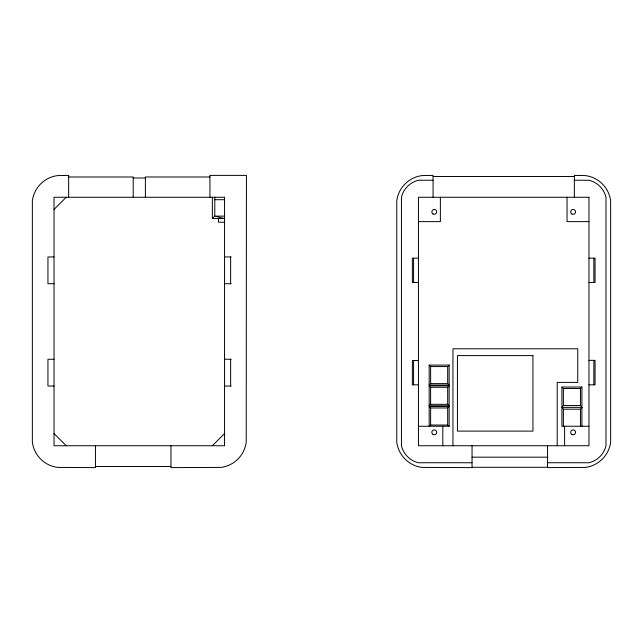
<?xml version="1.0" encoding="UTF-8"?>
<svg xmlns="http://www.w3.org/2000/svg" width="643" height="643" viewBox="0 0 643 643"><rect width="100%" height="100%" fill="white"/><g stroke="black" fill="none" stroke-linecap="round" stroke-linejoin="round"><path stroke-width="0.96" d="M563.389 426.245L563.389 409.197L561.926 407.365L563.389 405.54L563.389 388.493L561.926 387.03L581.907 387.03L581.907 426.245M580.444 426.245L580.444 409.197L581.907 407.365L580.444 405.54L580.444 388.493L581.907 387.03M54.028 209.449L66.213 197.264M224.552 216.12L214.786 216.12L224.552 218.556L212.351 218.556L214.786 216.12L214.786 197.264M212.351 445.736L224.552 433.551M429.17 385.077L430.633 383.614L447.681 383.614L449.144 385.077L429.17 385.077L429.17 365.103L449.144 365.103L449.144 385.077M447.681 383.614L447.681 366.566L449.144 365.103M429.17 405.781L430.633 404.326L447.681 404.326L449.144 405.781L429.17 405.781L429.17 385.808L449.144 385.808L449.144 405.781M447.681 404.326L447.681 387.271L449.144 385.808M449.144 426.245L447.681 425.031L447.681 407.975L449.144 406.513L449.144 426.245L418.448 426.245M447.681 425.031L430.633 425.031L429.17 426.245L429.17 406.513L449.144 406.513M433.069 176.479L574.352 176.479M68.648 176.986L133.197 176.986L133.197 197.264M209.931 176.986L145.382 176.986L145.382 197.264M133.197 177.99L145.382 177.99M433.069 180.257L418.448 180.257A22.915 22.915 0 0 0 401.441 197.264L401.441 445.736A22.786 22.786 0 0 0 418.448 462.743L472.042 462.743M574.352 180.257L588.972 180.257A22.915 22.915 0 0 1 605.979 197.264L605.979 445.736A22.851 22.851 0 0 1 588.972 462.743L547.555 462.743M214.786 199.7L224.552 199.7M418.448 221.626L440.375 221.626L440.375 197.264M588.972 221.626L567.046 221.626L567.046 197.264M224.552 222.205L218.459 222.205L218.459 218.556M54.028 256.951L47.944 256.951L47.944 283.74L54.028 283.74M224.552 256.951L231.159 256.951M418.448 258.164L412.364 258.164L412.364 282.526L418.448 282.526M588.972 258.164L595.056 258.164L595.056 282.526L588.972 282.526M224.552 283.74L231.159 283.74M54.028 359.26L47.944 359.26L47.944 386.049L54.028 386.049M224.552 359.26L231.159 359.26M588.972 360.361L595.056 360.361L595.056 384.835L588.972 384.835M418.448 360.474L412.364 360.474L412.364 384.835L418.448 384.835M429.17 365.103L430.633 366.566L447.681 366.566M224.552 386.049L231.159 386.049M429.17 385.808L430.633 387.271L447.681 387.271M563.389 388.493L580.444 388.493M563.389 405.54L580.444 405.54M561.926 407.365L581.907 407.365M429.17 406.513L430.633 407.975L447.681 407.975M563.389 409.197L580.444 409.197M588.972 426.245L561.926 426.245L561.926 387.03M472.042 457.181L547.555 457.181M95.445 466.521L170.958 466.521M472.042 467.292L547.555 467.292M54.028 433.551L66.213 445.736M593.843 258.164L593.843 282.526M593.843 360.361L593.843 384.835M574.352 197.264L574.352 175.386L585.476 175.595A29.232 29.232 0 0 1 610.641 200.761L610.641 442.239A29.232 29.232 0 0 1 585.476 467.405L547.555 467.614L547.555 445.736M564.61 426.245L564.61 445.736M557.216 445.736L557.216 382.4L577.76 382.4L577.76 348.779L452.953 348.779L452.953 445.736M472.042 445.736L472.042 467.614L421.945 467.405A29.232 29.232 0 0 1 396.779 442.239L396.779 200.761A29.232 29.232 0 0 1 421.945 175.595L433.069 175.386L433.069 197.264M442.81 426.245L442.81 445.736M430.633 366.566L430.633 383.614M430.633 387.271L430.633 404.326M430.633 407.975L430.633 425.031M413.578 258.164L413.578 282.526M413.578 360.474L413.578 384.835M230.636 256.951L230.636 283.74M230.636 359.26L230.636 386.049M212.351 197.264L212.351 218.556M209.931 197.264L209.931 175.386L246.43 175.386L246.221 442.239A29.232 29.232 0 0 1 221.055 467.405L170.958 467.614L170.958 445.736M95.445 445.736L95.445 467.614L57.524 467.405A29.232 29.232 0 0 1 32.359 442.239L32.359 200.761A29.232 29.232 0 0 1 57.524 175.595L68.648 175.386L68.648 197.264M224.552 197.264L54.028 197.264L54.028 445.736L224.552 445.736L224.552 197.264M588.972 197.264L418.448 197.264L418.448 445.736L588.972 445.736L588.972 197.264M532.943 355.603L457.43 355.603L457.43 431.115L532.943 431.115L532.943 355.603M571.916 434.443A2.435 2.435 0 0 0 575.573 432.337A2.435 2.435 0 0 0 571.916 430.223A2.435 2.435 0 0 0 571.916 434.443M433.069 434.443A2.435 2.435 0 0 0 436.718 432.337A2.435 2.435 0 0 0 433.069 430.223A2.435 2.435 0 0 0 433.069 434.443M571.916 213.99A2.435 2.435 0 0 0 575.573 211.885A2.435 2.435 0 0 0 571.916 209.771A2.435 2.435 0 0 0 571.916 213.99M433.069 213.99A2.435 2.435 0 0 0 436.718 211.885A2.435 2.435 0 0 0 433.069 209.771A2.435 2.435 0 0 0 433.069 213.99"/></g></svg>
